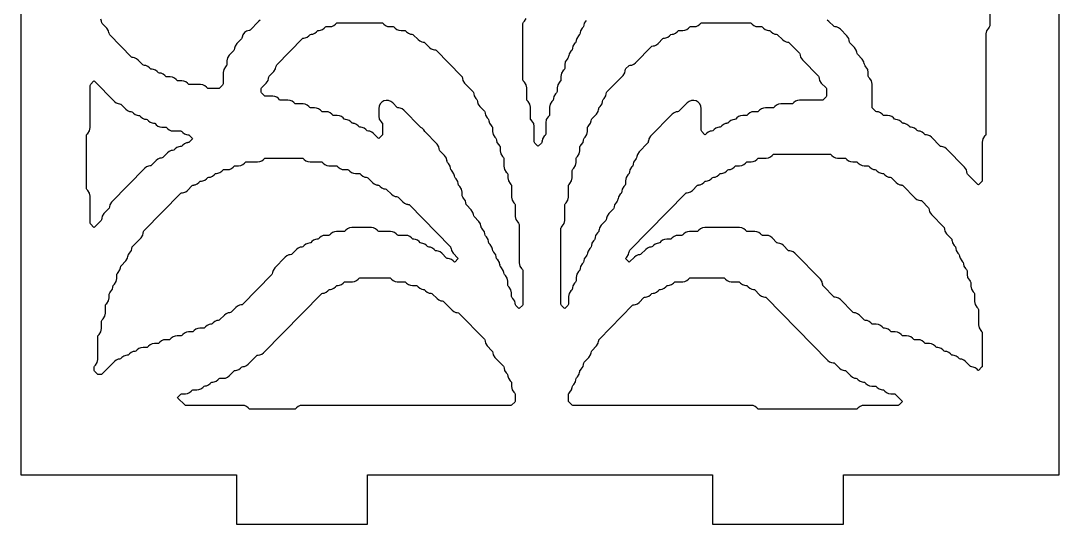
# Model space of a CAD drawing. Header units: millimetres. Extents: x 10 to 410, y 18 to 283.
# Drawn here: x 148 to 211.3, y 157 to 187.7 of the extents above; entities that cross this region are included whole.
import ezdxf

# ---------------------------------------------------------------- set-up
doc = ezdxf.new("R2010")
doc.units = ezdxf.units.MM
doc.layers.add('CUT', color=1, linetype='Continuous')

msp = doc.modelspace()

# ---------------------------------------------------------------- linework, layer by layer
at = {"layer": 'CUT'}
for points in [[(190.134, 157), (198.134, 157), (198.134, 160), (211.2679, 160), (211.2679, 280), (198.134, 280), (198.134, 283), (190.134, 283), (190.134, 280), (169.134, 280), (169.134, 283), (161.134, 283), (161.134, 280), (148, 280), (148, 160), (161.134, 160), (161.134, 157), (169.134, 157), (169.134, 160), (190.134, 160)], [(162.6373, 183.4807), (162.6462, 183.5258), (162.6715, 183.5641), (162.9564, 183.8541), (163.0626, 184.0152), (163.087, 184.1395), (163.0904, 184.1388), (163.1087, 184.2317), (163.134, 184.27), (163.4189, 184.56), (163.5251, 184.7211), (163.5495, 184.8454), (163.5529, 184.8447), (163.5712, 184.9375), (163.5965, 184.9759), (165.1578, 186.5646), (165.1828, 186.5841), (165.247, 186.5926), (165.2468, 186.5941), (165.3335, 186.6056), (165.4552, 186.6567), (165.5593, 186.7378), (165.6203, 186.7999), (165.6453, 186.8194), (165.7095, 186.8279), (165.7093, 186.8294), (165.796, 186.8409), (165.9176, 186.892), (166.0218, 186.9731), (166.0828, 187.0352), (166.1078, 187.0546), (166.172, 187.0632), (166.1718, 187.0647), (166.2584, 187.0762), (166.3801, 187.1273), (166.4842, 187.2084), (166.5453, 187.2705), (166.5703, 187.2899), (166.6017, 187.2941), (166.8214, 187.2941), (166.9522, 187.3115), (167.0739, 187.3626), (167.178, 187.4436), (167.2391, 187.5058), (167.264, 187.5252), (167.2954, 187.5294), (170.0041, 187.5294), (170.0355, 187.5252), (170.0605, 187.5058), (170.1215, 187.4436), (170.2256, 187.3626), (170.3473, 187.3115), (170.4781, 187.2941), (170.6978, 187.2941), (170.7292, 187.2899), (170.7542, 187.2705), (170.8153, 187.2084), (170.9194, 187.1273), (171.0411, 187.0762), (171.1719, 187.0588), (171.3916, 187.0588), (171.423, 187.0546), (171.4479, 187.0352), (171.509, 186.9731), (171.6131, 186.892), (171.7348, 186.8409), (171.8214, 186.8294), (171.8212, 186.8279), (171.8855, 186.8194), (171.9104, 186.7999), (172.2028, 186.5025), (172.3069, 186.4214), (172.4286, 186.3704), (172.5152, 186.3588), (172.515, 186.3573), (172.5792, 186.3488), (172.6042, 186.3293), (172.8965, 186.0319), (173.0006, 185.9508), (173.1223, 185.8998), (173.2089, 185.8882), (173.2087, 185.8867), (173.2729, 185.8782), (173.2979, 185.8587), (174.8593, 184.27), (174.8846, 184.2317), (174.9028, 184.1388), (174.9062, 184.1395), (174.9307, 184.0152), (175.0368, 183.8541), (175.553, 183.3288), (175.5783, 183.2905), (175.5966, 183.1976), (175.6, 183.1983), (175.6244, 183.0741), (175.7306, 182.9129), (175.7843, 182.8583), (175.8095, 182.8199), (175.8278, 182.727), (175.8312, 182.7277), (175.8556, 182.6035), (175.9618, 182.4423), (176.2468, 182.1524), (176.272, 182.114), (176.2903, 182.0212), (176.2937, 182.0218), (176.3181, 181.8976), (176.4243, 181.7365), (176.478, 181.6818), (176.5033, 181.6434), (176.5215, 181.5506), (176.5249, 181.5512), (176.5494, 181.427), (176.6555, 181.2659), (176.7093, 181.2112), (176.7345, 181.1728), (176.7434, 181.1278), (176.7434, 180.9105), (176.7806, 180.7211), (176.8868, 180.56), (176.9405, 180.5053), (176.9658, 180.467), (176.984, 180.3741), (176.9874, 180.3748), (177.0119, 180.2505), (177.118, 180.0894), (177.1717, 180.0347), (177.197, 179.9964), (177.2059, 179.9513), (177.2059, 179.734), (177.2431, 179.5446), (177.3493, 179.3835), (177.403, 179.3288), (177.4283, 179.2905), (177.4371, 179.2454), (177.4371, 178.7928), (177.4744, 178.6035), (177.5805, 178.4423), (177.6342, 178.3877), (177.6595, 178.3493), (177.6684, 178.3042), (177.6684, 178.0869), (177.7056, 177.8976), (177.8118, 177.7365), (177.8655, 177.6818), (177.8908, 177.6434), (177.8996, 177.5984), (177.8996, 176.9105), (177.9369, 176.7211), (178.043, 176.56), (178.0967, 176.5053), (178.122, 176.467), (178.1309, 176.4219), (178.1309, 175.734), (178.1681, 175.5446), (178.2743, 175.3835), (178.328, 175.3288), (178.3533, 175.2905), (178.3621, 175.2454), (178.3621, 172.9105), (178.3994, 172.7211), (178.5055, 172.56), (178.5592, 172.5053), (178.5845, 172.467), (178.5934, 172.4219), (178.5934, 170.4016), (178.5845, 170.3566), (178.5592, 170.3182), (178.39, 170.146), (178.3621, 170.1255), (178.3342, 170.146), (178.165, 170.3182), (178.1397, 170.3566), (178.1215, 170.4494), (178.1181, 170.4488), (178.0936, 170.573), (177.9875, 170.7341), (177.9338, 170.7888), (177.9085, 170.8272), (177.8996, 170.8722), (177.8996, 171.0895), (177.8624, 171.2789), (177.7562, 171.44), (177.7025, 171.4947), (177.6772, 171.533), (177.6684, 171.5781), (177.6684, 171.7954), (177.6311, 171.9848), (177.525, 172.1459), (177.4713, 172.2006), (177.446, 172.2389), (177.4277, 172.3318), (177.4243, 172.3311), (177.3999, 172.4554), (177.2937, 172.6165), (177.24, 172.6712), (177.2147, 172.7095), (177.1965, 172.8024), (177.1931, 172.8017), (177.1687, 172.9259), (177.0625, 173.0871), (177.0088, 173.1417), (176.9835, 173.1801), (176.9652, 173.273), (176.9618, 173.2723), (176.9374, 173.3965), (176.8312, 173.5577), (176.7775, 173.6123), (176.7523, 173.6507), (176.734, 173.7435), (176.7306, 173.7429), (176.7062, 173.8671), (176.6, 174.0283), (176.5463, 174.0829), (176.521, 174.1213), (176.5027, 174.2141), (176.4993, 174.2135), (176.4749, 174.3377), (176.3688, 174.4988), (176.315, 174.5535), (176.2898, 174.5919), (176.2715, 174.6847), (176.2681, 174.684), (176.2437, 174.8083), (176.1375, 174.9694), (176.0838, 175.0241), (176.0585, 175.0625), (176.0403, 175.1553), (176.0369, 175.1546), (176.0124, 175.2789), (175.9063, 175.44), (175.6213, 175.73), (175.596, 175.7683), (175.5778, 175.8612), (175.5744, 175.8605), (175.5499, 175.9848), (175.4438, 176.1459), (175.1588, 176.4359), (175.1335, 176.4742), (175.1153, 176.5671), (175.1119, 176.5664), (175.0874, 176.6906), (174.9813, 176.8518), (174.9276, 176.9064), (174.9023, 176.9448), (174.8934, 176.9899), (174.8934, 177.2072), (174.8562, 177.3965), (174.75, 177.5577), (174.6963, 177.6123), (174.671, 177.6507), (174.6528, 177.7435), (174.6494, 177.7429), (174.6249, 177.8671), (174.5188, 178.0283), (174.4651, 178.0829), (174.4398, 178.1213), (174.4215, 178.2141), (174.4181, 178.2135), (174.3937, 178.3377), (174.2875, 178.4988), (174.2338, 178.5535), (174.2085, 178.5919), (174.1903, 178.6847), (174.1869, 178.684), (174.1624, 178.8083), (174.0563, 178.9694), (174.0026, 179.0241), (173.9773, 179.0625), (173.959, 179.1553), (173.9556, 179.1546), (173.9312, 179.2789), (173.825, 179.44), (173.5401, 179.73), (173.5148, 179.7683), (173.4965, 179.8612), (173.4931, 179.8605), (173.4687, 179.9848), (173.3625, 180.1459), (172.6151, 180.9064), (172.55, 181.0052), (172.4518, 181.1149), (172.3801, 181.1583), (172.3265, 181.2001), (171.3404, 182.2034), (171.2363, 182.2845), (171.1146, 182.3355), (171.028, 182.3471), (171.0282, 182.3486), (170.964, 182.3571), (170.939, 182.3766), (170.6626, 182.6578), (170.545, 182.7465), (170.4067, 182.7971), (170.2597, 182.8052), (170.1167, 182.7701), (169.9901, 182.6949), (169.8909, 182.586), (169.8277, 182.453), (169.806, 182.3073), (169.806, 181.8516), (169.8432, 181.6623), (169.9494, 181.5012), (170.0031, 181.4465), (170.0284, 181.4081), (170.0372, 181.3631), (170.0372, 180.7546), (170.0284, 180.7095), (170.0031, 180.6712), (169.8339, 180.499), (169.806, 180.4784), (169.7781, 180.499), (169.4905, 180.7916), (169.3863, 180.8727), (169.2647, 180.9238), (169.178, 180.9353), (169.1782, 180.9368), (169.114, 180.9454), (169.089, 180.9648), (169.028, 181.0269), (168.9239, 181.108), (168.8022, 181.1591), (168.7155, 181.1706), (168.7157, 181.1721), (168.6515, 181.1806), (168.6265, 181.2001), (168.5655, 181.2622), (168.4614, 181.3433), (168.3397, 181.3944), (168.253, 181.4059), (168.2532, 181.4074), (168.189, 181.4159), (168.164, 181.4354), (168.103, 181.4975), (167.9989, 181.5786), (167.8772, 181.6296), (167.7906, 181.6412), (167.7908, 181.6427), (167.7265, 181.6512), (167.7015, 181.6707), (167.6405, 181.7328), (167.5364, 181.8139), (167.4147, 181.8649), (167.2839, 181.8824), (167.0642, 181.8824), (167.0328, 181.8865), (167.0078, 181.906), (166.9467, 181.9681), (166.8426, 182.0492), (166.7209, 182.1002), (166.5901, 182.1176), (166.3704, 182.1176), (166.339, 182.1218), (166.3141, 182.1413), (166.253, 182.2034), (166.1489, 182.2845), (166.0272, 182.3355), (165.8964, 182.3529), (165.6767, 182.3529), (165.6453, 182.3571), (165.6203, 182.3766), (165.5593, 182.4387), (165.4552, 182.5198), (165.3335, 182.5708), (165.2027, 182.5882), (164.7517, 182.5882), (164.7203, 182.5924), (164.6953, 182.6119), (164.6343, 182.674), (164.5302, 182.7551), (164.4085, 182.8061), (164.2777, 182.8235), (163.8267, 182.8235), (163.7953, 182.8277), (163.7704, 182.8472), (163.7093, 182.9093), (163.6052, 182.9904), (163.4835, 183.0414), (163.3527, 183.0588), (162.9017, 183.0588), (162.8703, 183.063), (162.8454, 183.0825), (162.6715, 183.2594), (162.6462, 183.2977), (162.6373, 183.3428)], [(180.9058, 175.0101), (180.9147, 175.0552), (180.94, 175.0936), (180.9937, 175.1482), (181.0998, 175.3094), (181.1371, 175.4987), (181.1371, 176.4219), (181.1459, 176.467), (181.1712, 176.5053), (181.2249, 176.56), (181.3311, 176.7211), (181.3683, 176.9105), (181.3683, 177.5984), (181.3772, 177.6434), (181.4025, 177.6818), (181.4562, 177.7365), (181.5623, 177.8976), (181.5996, 178.0869), (181.5996, 178.5395), (181.6084, 178.5846), (181.6337, 178.623), (181.6874, 178.6776), (181.7936, 178.8388), (181.8308, 179.0281), (181.8308, 179.2454), (181.8397, 179.2905), (181.865, 179.3288), (181.9187, 179.3835), (182.0248, 179.5446), (182.0621, 179.734), (182.0621, 179.9513), (182.0709, 179.9964), (182.0962, 180.0347), (182.1499, 180.0894), (182.2561, 180.2505), (182.2805, 180.3748), (182.2839, 180.3741), (182.3022, 180.467), (182.3274, 180.5053), (182.3812, 180.56), (182.4873, 180.7211), (182.5246, 180.9105), (182.5246, 181.1278), (182.5334, 181.1728), (182.5587, 181.2112), (182.6124, 181.2659), (182.7186, 181.427), (182.743, 181.5512), (182.7464, 181.5506), (182.7647, 181.6434), (182.7899, 181.6818), (183.0749, 181.9717), (183.1811, 182.1329), (183.2055, 182.2571), (183.2089, 182.2565), (183.2272, 182.3493), (183.2524, 182.3877), (183.3062, 182.4423), (183.4123, 182.6035), (183.4367, 182.7277), (183.4401, 182.727), (183.4584, 182.8199), (183.4837, 182.8583), (183.5374, 182.9129), (183.6436, 183.0741), (183.668, 183.1983), (183.6714, 183.1976), (183.6897, 183.2905), (183.7149, 183.3288), (184.6936, 184.3247), (184.7998, 184.4858), (184.8242, 184.6101), (184.8276, 184.6094), (184.8459, 184.7023), (184.8712, 184.7406), (185.045, 184.9175), (185.07, 184.937), (185.1343, 184.9455), (185.134, 184.9471), (185.2207, 184.9586), (185.3424, 185.0096), (185.4465, 185.0907), (186.4325, 186.094), (186.4575, 186.1135), (186.5217, 186.122), (186.5215, 186.1235), (186.6082, 186.1351), (186.7298, 186.1861), (186.834, 186.2672), (187.1263, 186.5646), (187.1512, 186.5841), (187.2155, 186.5926), (187.2153, 186.5941), (187.3019, 186.6056), (187.4236, 186.6567), (187.5277, 186.7378), (187.5888, 186.7999), (187.6137, 186.8194), (187.678, 186.8279), (187.6778, 186.8294), (187.7644, 186.8409), (187.8861, 186.892), (187.9902, 186.9731), (188.0513, 187.0352), (188.0762, 187.0546), (188.1076, 187.0588), (188.3273, 187.0588), (188.4581, 187.0762), (188.5798, 187.1273), (188.6839, 187.2084), (188.745, 187.2705), (188.77, 187.2899), (188.8014, 187.2941), (189.0211, 187.2941), (189.1519, 187.3115), (189.2736, 187.3626), (189.3777, 187.4436), (189.4387, 187.5058), (189.4637, 187.5252), (189.4951, 187.5294), (192.435, 187.5294), (192.4664, 187.5252), (192.4914, 187.5058), (192.5525, 187.4436), (192.6566, 187.3626), (192.7783, 187.3115), (192.9091, 187.2941), (193.1288, 187.2941), (193.1602, 187.2899), (193.1851, 187.2705), (193.2462, 187.2084), (193.3503, 187.1273), (193.472, 187.0762), (193.5586, 187.0647), (193.5584, 187.0632), (193.6226, 187.0546), (193.6476, 187.0352), (193.7087, 186.9731), (193.8128, 186.892), (193.9345, 186.8409), (194.0211, 186.8294), (194.0209, 186.8279), (194.0851, 186.8194), (194.1101, 186.7999), (194.4024, 186.5025), (194.5065, 186.4214), (194.6282, 186.3704), (194.7149, 186.3588), (194.7147, 186.3573), (194.7789, 186.3488), (194.8039, 186.3293), (195.4402, 185.6818), (195.4655, 185.6434), (195.4838, 185.5506), (195.4872, 185.5512), (195.5116, 185.427), (195.6178, 185.2659), (196.5965, 184.27), (196.6217, 184.2317), (196.64, 184.1388), (196.6434, 184.1395), (196.6678, 184.0152), (196.774, 183.8541), (197.059, 183.5641), (197.0842, 183.5258), (197.0931, 183.4807), (197.0931, 183.1075), (197.0842, 183.0625), (197.059, 183.0241), (196.8851, 182.8472), (196.8601, 182.8277), (196.8287, 182.8235), (195.4528, 182.8235), (195.322, 182.8061), (195.2003, 182.7551), (195.0962, 182.674), (195.0351, 182.6119), (195.0101, 182.5924), (194.9787, 182.5882), (194.2965, 182.5882), (194.1657, 182.5708), (194.044, 182.5198), (193.9399, 182.4387), (193.8789, 182.3766), (193.8539, 182.3571), (193.8225, 182.3529), (193.3716, 182.3529), (193.2408, 182.3355), (193.1191, 182.2845), (193.0149, 182.2034), (192.9539, 182.1413), (192.9289, 182.1218), (192.8975, 182.1176), (192.6778, 182.1176), (192.547, 182.1002), (192.4253, 182.0492), (192.3212, 181.9681), (192.2601, 181.906), (192.2352, 181.8865), (192.2038, 181.8824), (191.9841, 181.8824), (191.8533, 181.8649), (191.7316, 181.8139), (191.6275, 181.7328), (191.5664, 181.6707), (191.5414, 181.6512), (191.4772, 181.6427), (191.4774, 181.6412), (191.3908, 181.6296), (191.2691, 181.5786), (191.165, 181.4975), (191.1039, 181.4354), (191.0789, 181.4159), (191.0147, 181.4074), (191.0149, 181.4059), (190.9283, 181.3944), (190.8066, 181.3433), (190.7025, 181.2622), (190.6414, 181.2001), (190.6164, 181.1806), (190.5522, 181.1721), (190.5524, 181.1706), (190.4658, 181.1591), (190.3441, 181.108), (190.24, 181.0269), (190.1789, 180.9648), (190.1539, 180.9454), (190.0897, 180.9368), (190.0899, 180.9353), (190.0033, 180.9238), (189.8816, 180.8727), (189.7775, 180.7916), (189.7211, 180.7343), (189.6932, 180.7137), (189.6653, 180.7343), (189.4961, 180.9064), (189.4708, 180.9448), (189.462, 180.9899), (189.462, 182.3073), (189.4403, 182.453), (189.3771, 182.586), (189.2779, 182.6949), (189.1513, 182.7701), (189.0083, 182.8052), (188.8612, 182.7971), (188.7229, 182.7465), (188.6053, 182.6578), (188.0977, 182.1413), (188.0727, 182.1218), (188.0085, 182.1133), (188.0087, 182.1118), (187.9221, 182.1002), (187.8004, 182.0492), (187.6963, 181.9681), (186.3679, 180.6165), (186.2617, 180.4554), (186.2373, 180.3311), (186.2339, 180.3318), (186.2156, 180.2389), (186.1904, 180.2006), (185.6742, 179.6753), (185.568, 179.5142), (185.5436, 179.3899), (185.5402, 179.3906), (185.5219, 179.2977), (185.4966, 179.2594), (185.4429, 179.2047), (185.3368, 179.0436), (185.3123, 178.9193), (185.3089, 178.92), (185.2907, 178.8272), (185.2654, 178.7888), (185.2117, 178.7341), (185.1055, 178.573), (185.0811, 178.4488), (185.0777, 178.4494), (185.0594, 178.3566), (185.0341, 178.3182), (184.9804, 178.2635), (184.8743, 178.1024), (184.837, 177.9131), (184.837, 177.6958), (184.8282, 177.6507), (184.8029, 177.6123), (184.7492, 177.5577), (184.643, 177.3965), (184.6186, 177.2723), (184.6152, 177.273), (184.5969, 177.1801), (184.5716, 177.1417), (184.5179, 177.0871), (184.4118, 176.9259), (184.3873, 176.8017), (184.3839, 176.8024), (184.3657, 176.7095), (184.3404, 176.6712), (184.2867, 176.6165), (184.1805, 176.4554), (184.1561, 176.3311), (184.1527, 176.3318), (184.1344, 176.2389), (184.1091, 176.2006), (183.8242, 175.9106), (183.718, 175.7495), (183.6936, 175.6252), (183.6902, 175.6259), (183.6719, 175.533), (183.6467, 175.4947), (183.3617, 175.2047), (183.2555, 175.0436), (183.2311, 174.9193), (183.2277, 174.92), (183.2094, 174.8272), (183.1842, 174.7888), (183.1304, 174.7341), (183.0243, 174.573), (182.9999, 174.4488), (182.9964, 174.4494), (182.9782, 174.3566), (182.9529, 174.3182), (182.8992, 174.2635), (182.793, 174.1024), (182.7686, 173.9782), (182.7652, 173.9788), (182.7469, 173.886), (182.7217, 173.8476), (182.668, 173.793), (182.5618, 173.6318), (182.5374, 173.5076), (182.534, 173.5082), (182.5157, 173.4154), (182.4904, 173.377), (182.4367, 173.3224), (182.3305, 173.1612), (182.3061, 173.037), (182.3027, 173.0377), (182.2844, 172.9448), (182.2592, 172.9064), (182.2055, 172.8518), (182.0993, 172.6906), (182.0749, 172.5664), (182.0715, 172.5671), (182.0532, 172.4742), (182.0279, 172.4359), (181.9742, 172.3812), (181.8681, 172.2201), (181.8308, 172.0307), (181.8308, 171.8134), (181.822, 171.7683), (181.7967, 171.73), (181.743, 171.6753), (181.6368, 171.5142), (181.6124, 171.3899), (181.609, 171.3906), (181.5907, 171.2977), (181.5654, 171.2594), (181.5117, 171.2047), (181.4056, 171.0436), (181.3683, 170.8543), (181.3683, 170.4016), (181.3595, 170.3566), (181.3342, 170.3182), (181.165, 170.146), (181.1371, 170.1255), (181.1092, 170.146), (180.94, 170.3182), (180.9147, 170.3566), (180.9058, 170.4016)], [(154.0154, 182.5941), (154.0152, 182.5926), (154.0795, 182.5841), (154.1044, 182.5646), (154.3968, 182.2672), (154.5009, 182.1861), (154.6226, 182.1351), (154.7092, 182.1235), (154.709, 182.122), (154.7732, 182.1135), (154.7982, 182.094), (154.8593, 182.0319), (154.9634, 181.9508), (155.0851, 181.8998), (155.1717, 181.8882), (155.1715, 181.8867), (155.2357, 181.8782), (155.2607, 181.8587), (155.3217, 181.7966), (155.4259, 181.7155), (155.5475, 181.6645), (155.6342, 181.6529), (155.634, 181.6514), (155.6982, 181.6429), (155.7232, 181.6234), (155.7842, 181.5613), (155.8883, 181.4802), (156.01, 181.4292), (156.0967, 181.4176), (156.0965, 181.4161), (156.1607, 181.4076), (156.1857, 181.3881), (156.2467, 181.326), (156.3508, 181.2449), (156.4725, 181.1939), (156.6033, 181.1765), (156.823, 181.1765), (156.8544, 181.1723), (156.8794, 181.1528), (156.9405, 181.0907), (157.0446, 181.0096), (157.1663, 180.9586), (157.2971, 180.9412), (157.748, 180.9412), (157.7794, 180.937), (157.8044, 180.9175), (157.8655, 180.8554), (157.9696, 180.7743), (158.0913, 180.7233), (158.1779, 180.7118), (158.1777, 180.7103), (158.2419, 180.7017), (158.2669, 180.6823), (158.4476, 180.4983), (158.4675, 180.4706), (158.4476, 180.4428), (158.2669, 180.2589), (158.2419, 180.2395), (158.1777, 180.2309), (158.1779, 180.2294), (158.0913, 180.2179), (157.9696, 180.1669), (157.8655, 180.0858), (157.8044, 180.0236), (157.7794, 180.0042), (157.7152, 179.9956), (157.7154, 179.9941), (157.6288, 179.9826), (157.5071, 179.9316), (157.403, 179.8505), (157.3419, 179.7883), (157.3169, 179.7689), (157.2527, 179.7603), (157.2529, 179.7588), (157.1663, 179.7473), (157.0446, 179.6963), (156.9405, 179.6152), (156.6482, 179.3177), (156.6232, 179.2983), (156.559, 179.2897), (156.5592, 179.2882), (156.4725, 179.2767), (156.3508, 179.2257), (156.2467, 179.1446), (155.9544, 178.8472), (155.9294, 178.8277), (155.8652, 178.8192), (155.8654, 178.8176), (155.7788, 178.8061), (155.6571, 178.7551), (155.553, 178.674), (153.5309, 176.6165), (153.4247, 176.4554), (153.4003, 176.3311), (153.3969, 176.3318), (153.3786, 176.2389), (153.3533, 176.2006), (153.0684, 175.9106), (152.9622, 175.7495), (152.9378, 175.6252), (152.9344, 175.6259), (152.9161, 175.533), (152.8909, 175.4947), (152.4904, 175.0872), (152.4625, 175.0666), (152.4346, 175.0872), (152.2654, 175.2594), (152.2401, 175.2977), (152.2312, 175.3428), (152.2312, 176.9719), (152.194, 177.1612), (152.0879, 177.3224), (152.0341, 177.377), (152.0089, 177.4154), (152, 177.4605), (152, 180.6572), (152.0089, 180.7023), (152.0341, 180.7406), (152.0879, 180.7953), (152.194, 180.9564), (152.2312, 181.1457), (152.2312, 183.716), (152.2401, 183.7611), (152.2654, 183.7994), (152.4346, 183.9716), (152.4625, 183.9922), (152.4904, 183.9716), (153.703, 182.7378), (153.8071, 182.6567), (153.9288, 182.6056)], [(152.4625, 166.5395), (152.4714, 166.5846), (152.4966, 166.623), (152.5503, 166.6776), (152.6565, 166.8388), (152.6937, 167.0281), (152.6937, 168.4219), (152.7026, 168.467), (152.7279, 168.5053), (152.7816, 168.56), (152.8878, 168.7211), (152.925, 168.9105), (152.925, 169.3631), (152.9339, 169.4081), (152.9591, 169.4465), (153.0128, 169.5012), (153.119, 169.6623), (153.1562, 169.8516), (153.1562, 170.3042), (153.1651, 170.3493), (153.1904, 170.3877), (153.2441, 170.4423), (153.3502, 170.6035), (153.3875, 170.7928), (153.3875, 171.0101), (153.3963, 171.0552), (153.4216, 171.0936), (153.4753, 171.1482), (153.5815, 171.3094), (153.6059, 171.4336), (153.6093, 171.4329), (153.6276, 171.5258), (153.6529, 171.5641), (153.7066, 171.6188), (153.8127, 171.7799), (153.85, 171.9693), (153.85, 172.1866), (153.8588, 172.2317), (153.8841, 172.27), (153.9378, 172.3247), (154.044, 172.4858), (154.0684, 172.6101), (154.0718, 172.6094), (154.0901, 172.7023), (154.1154, 172.7406), (154.4003, 173.0306), (154.5065, 173.1917), (154.5309, 173.316), (154.5343, 173.3153), (154.5526, 173.4081), (154.5778, 173.4465), (154.6316, 173.5012), (154.7377, 173.6623), (154.7622, 173.7865), (154.7656, 173.7859), (154.7838, 173.8787), (154.8091, 173.9171), (155.3253, 174.4423), (155.4315, 174.6035), (155.4559, 174.7277), (155.4593, 174.727), (155.4776, 174.8199), (155.5028, 174.8583), (157.7579, 177.1528), (157.7829, 177.1723), (157.8471, 177.1808), (157.8469, 177.1824), (157.9336, 177.1939), (158.0553, 177.2449), (158.1594, 177.326), (158.4517, 177.6234), (158.4767, 177.6429), (158.5409, 177.6514), (158.5407, 177.6529), (158.6273, 177.6645), (158.749, 177.7155), (158.8531, 177.7966), (158.9142, 177.8587), (158.9392, 177.8782), (159.0034, 177.8867), (159.0032, 177.8882), (159.0898, 177.8998), (159.2115, 177.9508), (159.3156, 178.0319), (159.3767, 178.094), (159.4016, 178.1135), (159.4659, 178.122), (159.4657, 178.1235), (159.5523, 178.1351), (159.674, 178.1861), (159.7781, 178.2672), (159.8392, 178.3293), (159.8641, 178.3488), (159.9284, 178.3573), (159.9282, 178.3588), (160.0148, 178.3704), (160.1365, 178.4214), (160.2406, 178.5025), (160.3017, 178.5646), (160.3266, 178.5841), (160.358, 178.5882), (160.5777, 178.5882), (160.7085, 178.6056), (160.8302, 178.6567), (160.9343, 178.7378), (160.9954, 178.7999), (161.0204, 178.8194), (161.0518, 178.8235), (161.2715, 178.8235), (161.4023, 178.8409), (161.524, 178.892), (161.6281, 178.9731), (161.6891, 179.0352), (161.7141, 179.0546), (161.7455, 179.0588), (162.4277, 179.0588), (162.5585, 179.0762), (162.6802, 179.1273), (162.7843, 179.2084), (162.8454, 179.2705), (162.8703, 179.2899), (162.9017, 179.2941), (165.1479, 179.2941), (165.1793, 179.2899), (165.2043, 179.2705), (165.2654, 179.2084), (165.3695, 179.1273), (165.4912, 179.0762), (165.622, 179.0588), (166.3042, 179.0588), (166.3355, 179.0546), (166.3605, 179.0352), (166.4216, 178.9731), (166.5257, 178.892), (166.6474, 178.8409), (166.7782, 178.8235), (167.2291, 178.8235), (167.2605, 178.8194), (167.2855, 178.7999), (167.3466, 178.7378), (167.4507, 178.6567), (167.5724, 178.6056), (167.7032, 178.5882), (167.9229, 178.5882), (167.9543, 178.5841), (167.9792, 178.5646), (168.0403, 178.5025), (168.1444, 178.4214), (168.2661, 178.3704), (168.3969, 178.3529), (168.6166, 178.3529), (168.648, 178.3488), (168.673, 178.3293), (168.7341, 178.2672), (168.8382, 178.1861), (168.9599, 178.1351), (169.0465, 178.1235), (169.0463, 178.122), (169.1105, 178.1135), (169.1355, 178.094), (169.4278, 177.7966), (169.5319, 177.7155), (169.6536, 177.6645), (169.7402, 177.6529), (169.74, 177.6514), (169.8042, 177.6429), (169.8292, 177.6234), (169.8903, 177.5613), (169.9944, 177.4802), (170.1161, 177.4292), (170.2027, 177.4176), (170.2025, 177.4161), (170.2667, 177.4076), (170.2917, 177.3881), (170.584, 177.0907), (170.6881, 177.0096), (170.8098, 176.9586), (170.8964, 176.9471), (170.8962, 176.9455), (170.9605, 176.937), (170.9855, 176.9175), (171.2778, 176.6201), (171.3819, 176.539), (171.5036, 176.488), (171.5902, 176.4765), (171.59, 176.475), (171.6542, 176.4664), (171.6792, 176.447), (174.1655, 173.9171), (174.1908, 173.8787), (174.2091, 173.7859), (174.2125, 173.7865), (174.2369, 173.6623), (174.3431, 173.5012), (174.6349, 173.2042), (174.6548, 173.1765), (174.6349, 173.1487), (174.4588, 172.9696), (174.4309, 172.949), (174.403, 172.9696), (174.3466, 173.0269), (174.2425, 173.108), (174.1208, 173.1591), (174.0342, 173.1706), (174.0344, 173.1721), (173.9702, 173.1806), (173.9452, 173.2001), (173.6529, 173.4975), (173.5488, 173.5786), (173.4271, 173.6296), (173.3405, 173.6412), (173.3407, 173.6427), (173.2764, 173.6512), (173.2515, 173.6707), (173.1904, 173.7328), (173.0863, 173.8139), (172.9646, 173.8649), (172.878, 173.8765), (172.8782, 173.878), (172.814, 173.8865), (172.789, 173.906), (172.7279, 173.9681), (172.6238, 174.0492), (172.5021, 174.1002), (172.4155, 174.1118), (172.4157, 174.1133), (172.3515, 174.1218), (172.3265, 174.1413), (172.2654, 174.2034), (172.1613, 174.2845), (172.0396, 174.3355), (171.953, 174.3471), (171.9532, 174.3486), (171.889, 174.3571), (171.864, 174.3766), (171.8029, 174.4387), (171.6988, 174.5198), (171.5771, 174.5708), (171.4463, 174.5882), (170.9954, 174.5882), (170.964, 174.5924), (170.939, 174.6119), (170.8779, 174.674), (170.7738, 174.7551), (170.6521, 174.8061), (170.5213, 174.8235), (169.8391, 174.8235), (169.8077, 174.8277), (169.7828, 174.8472), (169.7217, 174.9093), (169.6176, 174.9904), (169.4959, 175.0414), (169.3651, 175.0588), (168.1657, 175.0588), (168.0349, 175.0414), (167.9132, 174.9904), (167.8091, 174.9093), (167.748, 174.8472), (167.723, 174.8277), (167.6916, 174.8235), (167.2407, 174.8235), (167.1099, 174.8061), (166.9882, 174.7551), (166.8841, 174.674), (166.823, 174.6119), (166.798, 174.5924), (166.7667, 174.5882), (166.5469, 174.5882), (166.4161, 174.5708), (166.2944, 174.5198), (166.1903, 174.4387), (166.1293, 174.3766), (166.1043, 174.3571), (166.0401, 174.3486), (166.0403, 174.3471), (165.9536, 174.3355), (165.832, 174.2845), (165.7278, 174.2034), (165.6668, 174.1413), (165.6418, 174.1218), (165.5776, 174.1133), (165.5778, 174.1118), (165.4912, 174.1002), (165.3695, 174.0492), (165.2654, 173.9681), (165.2043, 173.906), (165.1793, 173.8865), (165.1151, 173.878), (165.1153, 173.8765), (165.0287, 173.8649), (164.907, 173.8139), (164.8029, 173.7328), (164.5105, 173.4354), (164.4856, 173.4159), (164.4213, 173.4074), (164.4215, 173.4059), (164.3349, 173.3944), (164.2132, 173.3433), (164.1091, 173.2622), (163.4745, 172.6165), (163.3683, 172.4554), (163.3439, 172.3311), (163.3405, 172.3318), (163.3222, 172.2389), (163.297, 172.2006), (161.5043, 170.3766), (161.4794, 170.3571), (161.4151, 170.3486), (161.4153, 170.3471), (161.3287, 170.3355), (161.207, 170.2845), (161.1029, 170.2034), (160.8106, 169.906), (160.7856, 169.8865), (160.7214, 169.878), (160.7216, 169.8765), (160.635, 169.8649), (160.5133, 169.8139), (160.4092, 169.7328), (160.1169, 169.4354), (160.0919, 169.4159), (160.0277, 169.4074), (160.0279, 169.4059), (159.9412, 169.3944), (159.8195, 169.3433), (159.7154, 169.2622), (159.6544, 169.2001), (159.6294, 169.1806), (159.5652, 169.1721), (159.5654, 169.1706), (159.4787, 169.1591), (159.357, 169.108), (159.2529, 169.0269), (159.1919, 168.9648), (159.1669, 168.9454), (159.1355, 168.9412), (158.9158, 168.9412), (158.785, 168.9238), (158.6633, 168.8727), (158.5592, 168.7916), (158.4981, 168.7295), (158.4732, 168.7101), (158.4418, 168.7059), (158.2221, 168.7059), (158.0913, 168.6885), (157.9696, 168.6374), (157.8655, 168.5564), (157.8044, 168.4942), (157.7794, 168.4748), (157.748, 168.4706), (157.5283, 168.4706), (157.3975, 168.4532), (157.2758, 168.4021), (157.1717, 168.3211), (157.1107, 168.2589), (157.0857, 168.2395), (157.0543, 168.2353), (156.8346, 168.2353), (156.7038, 168.2179), (156.5821, 168.1669), (156.478, 168.0858), (156.4169, 168.0236), (156.3919, 168.0042), (156.3606, 168), (156.1408, 168), (156.01, 167.9826), (155.8883, 167.9316), (155.7842, 167.8505), (155.7232, 167.7883), (155.6982, 167.7689), (155.6668, 167.7647), (155.4471, 167.7647), (155.3163, 167.7473), (155.1946, 167.6963), (155.0905, 167.6152), (155.0294, 167.553), (155.0045, 167.5336), (154.9402, 167.525), (154.9404, 167.5235), (154.8538, 167.512), (154.7321, 167.461), (154.628, 167.3799), (154.5669, 167.3177), (154.542, 167.2983), (154.4777, 167.2897), (154.4779, 167.2882), (154.3913, 167.2767), (154.2696, 167.2257), (154.1655, 167.1446), (154.1044, 167.0825), (154.0795, 167.063), (154.0152, 167.0545), (154.0154, 167.0529), (153.9288, 167.0414), (153.8071, 166.9904), (153.703, 166.9093), (152.9482, 166.1413), (152.9232, 166.1218), (152.8919, 166.1176), (152.7269, 166.1176), (152.6955, 166.1218), (152.6705, 166.1413), (152.4966, 166.3182), (152.4714, 166.3566), (152.4625, 166.4016)], [(185.0589, 173.5506), (185.0771, 173.6434), (185.1024, 173.6818), (188.5137, 177.1528), (188.5387, 177.1723), (188.603, 177.1808), (188.6027, 177.1824), (188.6894, 177.1939), (188.8111, 177.2449), (188.9152, 177.326), (189.2075, 177.6234), (189.2325, 177.6429), (189.2967, 177.6514), (189.2965, 177.6529), (189.3831, 177.6645), (189.5048, 177.7155), (189.6089, 177.7966), (189.67, 177.8587), (189.695, 177.8782), (189.7592, 177.8867), (189.759, 177.8882), (189.8456, 177.8998), (189.9673, 177.9508), (190.0714, 178.0319), (190.1325, 178.094), (190.1574, 178.1135), (190.2217, 178.122), (190.2215, 178.1235), (190.3081, 178.1351), (190.4298, 178.1861), (190.5339, 178.2672), (190.595, 178.3293), (190.6199, 178.3488), (190.6842, 178.3573), (190.684, 178.3588), (190.7706, 178.3704), (190.8923, 178.4214), (190.9964, 178.5025), (191.0575, 178.5646), (191.0824, 178.5841), (191.1467, 178.5926), (191.1465, 178.5941), (191.2331, 178.6056), (191.3548, 178.6567), (191.4589, 178.7378), (191.52, 178.7999), (191.5449, 178.8194), (191.5763, 178.8235), (191.796, 178.8235), (191.9268, 178.8409), (192.0485, 178.892), (192.1526, 178.9731), (192.2137, 179.0352), (192.2387, 179.0546), (192.2701, 179.0588), (192.4898, 179.0588), (192.6206, 179.0762), (192.7423, 179.1273), (192.8464, 179.2084), (192.9074, 179.2705), (192.9324, 179.2899), (192.9638, 179.2941), (193.4147, 179.2941), (193.5456, 179.3115), (193.6672, 179.3626), (193.7714, 179.4436), (193.8324, 179.5058), (193.8574, 179.5252), (193.8888, 179.5294), (197.2912, 179.5294), (197.3226, 179.5252), (197.3476, 179.5058), (197.4086, 179.4436), (197.5127, 179.3626), (197.6344, 179.3115), (197.7652, 179.2941), (198.2162, 179.2941), (198.2476, 179.2899), (198.2726, 179.2705), (198.3336, 179.2084), (198.4377, 179.1273), (198.5594, 179.0762), (198.6902, 179.0588), (198.9099, 179.0588), (198.9413, 179.0546), (198.9663, 179.0352), (199.0274, 178.9731), (199.1315, 178.892), (199.2532, 178.8409), (199.384, 178.8235), (199.6037, 178.8235), (199.6351, 178.8194), (199.66, 178.7999), (199.7211, 178.7378), (199.8252, 178.6567), (199.9469, 178.6056), (200.0335, 178.5941), (200.0333, 178.5926), (200.0976, 178.5841), (200.1225, 178.5646), (200.1836, 178.5025), (200.2877, 178.4214), (200.4094, 178.3704), (200.496, 178.3588), (200.4958, 178.3573), (200.56, 178.3488), (200.585, 178.3293), (200.6461, 178.2672), (200.7502, 178.1861), (200.8719, 178.1351), (200.9585, 178.1235), (200.9583, 178.122), (201.0225, 178.1135), (201.0475, 178.094), (201.3398, 177.7966), (201.4439, 177.7155), (201.5656, 177.6645), (201.6523, 177.6529), (201.652, 177.6514), (201.7163, 177.6429), (201.7413, 177.6234), (202.4961, 176.8554), (202.6002, 176.7743), (202.7219, 176.7233), (202.8085, 176.7118), (202.8083, 176.7103), (202.8725, 176.7017), (202.8975, 176.6823), (203.3026, 176.27), (203.3279, 176.2317), (203.3462, 176.1388), (203.3496, 176.1395), (203.374, 176.0152), (203.4801, 175.8541), (204.2276, 175.0936), (204.2529, 175.0552), (204.2711, 174.9623), (204.2745, 174.963), (204.299, 174.8388), (204.4051, 174.6776), (204.6901, 174.3877), (204.7154, 174.3493), (204.7336, 174.2565), (204.737, 174.2571), (204.7615, 174.1329), (204.8676, 173.9717), (204.9213, 173.9171), (204.9466, 173.8787), (204.9649, 173.7859), (204.9683, 173.7865), (204.9927, 173.6623), (205.0989, 173.5012), (205.1526, 173.4465), (205.1779, 173.4081), (205.1961, 173.3153), (205.1995, 173.316), (205.224, 173.1917), (205.3301, 173.0306), (205.3838, 172.9759), (205.4091, 172.9375), (205.4274, 172.8447), (205.4308, 172.8454), (205.4552, 172.7211), (205.5614, 172.56), (205.6151, 172.5053), (205.6404, 172.467), (205.6492, 172.4219), (205.6492, 172.2046), (205.6865, 172.0152), (205.7926, 171.8541), (205.8463, 171.7994), (205.8716, 171.7611), (205.8805, 171.716), (205.8805, 171.4987), (205.9177, 171.3094), (206.0239, 171.1482), (206.0776, 171.0936), (206.1029, 171.0552), (206.1117, 171.0101), (206.1117, 170.5575), (206.149, 170.3682), (206.2551, 170.207), (206.3088, 170.1524), (206.3341, 170.114), (206.343, 170.0689), (206.343, 169.1457), (206.3802, 168.9564), (206.4864, 168.7953), (206.5401, 168.7406), (206.5653, 168.7023), (206.5742, 168.6572), (206.5742, 166.6369), (206.5653, 166.5919), (206.5401, 166.5535), (206.3709, 166.3813), (206.343, 166.3608), (206.3151, 166.3813), (206.2587, 166.4387), (206.1546, 166.5198), (206.0329, 166.5708), (205.9462, 166.5824), (205.9464, 166.5839), (205.8822, 166.5924), (205.8572, 166.6119), (205.5649, 166.9093), (205.4608, 166.9904), (205.3391, 167.0414), (205.2525, 167.0529), (205.2527, 167.0545), (205.1885, 167.063), (205.1635, 167.0825), (205.1024, 167.1446), (204.9983, 167.2257), (204.8766, 167.2767), (204.79, 167.2882), (204.7902, 167.2897), (204.726, 167.2983), (204.701, 167.3177), (204.6399, 167.3799), (204.5358, 167.461), (204.4141, 167.512), (204.3275, 167.5235), (204.3277, 167.525), (204.2635, 167.5336), (204.2385, 167.553), (204.1775, 167.6152), (204.0733, 167.6963), (203.9516, 167.7473), (203.865, 167.7588), (203.8652, 167.7603), (203.801, 167.7689), (203.776, 167.7883), (203.715, 167.8505), (203.6109, 167.9316), (203.4892, 167.9826), (203.3584, 168), (203.1386, 168), (203.1073, 168.0042), (203.0823, 168.0236), (203.0212, 168.0858), (202.9171, 168.1669), (202.7954, 168.2179), (202.6646, 168.2353), (202.4449, 168.2353), (202.4135, 168.2395), (202.3885, 168.2589), (202.3275, 168.3211), (202.2234, 168.4021), (202.1017, 168.4532), (201.9709, 168.4706), (201.7512, 168.4706), (201.7198, 168.4748), (201.6948, 168.4942), (201.6337, 168.5564), (201.5296, 168.6374), (201.4079, 168.6885), (201.2771, 168.7059), (201.0574, 168.7059), (201.026, 168.7101), (201.0011, 168.7295), (200.94, 168.7916), (200.8359, 168.8727), (200.7142, 168.9238), (200.6276, 168.9353), (200.6278, 168.9368), (200.5635, 168.9454), (200.5386, 168.9648), (200.4775, 169.0269), (200.3734, 169.108), (200.2517, 169.1591), (200.1209, 169.1765), (199.9012, 169.1765), (199.8698, 169.1806), (199.8448, 169.2001), (199.7838, 169.2622), (199.6797, 169.3433), (199.558, 169.3944), (199.4713, 169.4059), (199.4715, 169.4074), (199.4073, 169.4159), (199.3823, 169.4354), (199.09, 169.7328), (198.9859, 169.8139), (198.8642, 169.8649), (198.7776, 169.8765), (198.7778, 169.878), (198.7136, 169.8865), (198.6886, 169.906), (197.9338, 170.674), (197.8297, 170.7551), (197.708, 170.8061), (197.6214, 170.8176), (197.6216, 170.8192), (197.5573, 170.8277), (197.5324, 170.8472), (196.896, 171.4947), (196.8707, 171.533), (196.8525, 171.6259), (196.849, 171.6252), (196.8246, 171.7495), (196.7185, 171.9106), (195.1588, 173.4975), (195.0547, 173.5786), (194.933, 173.6296), (194.8464, 173.6412), (194.8466, 173.6427), (194.7824, 173.6512), (194.7574, 173.6707), (194.4651, 173.9681), (194.361, 174.0492), (194.2393, 174.1002), (194.1527, 174.1118), (194.1529, 174.1133), (194.0886, 174.1218), (194.0637, 174.1413), (193.7714, 174.4387), (193.6672, 174.5198), (193.5456, 174.5708), (193.4147, 174.5882), (193.195, 174.5882), (193.1637, 174.5924), (193.1387, 174.6119), (193.0776, 174.674), (192.9735, 174.7551), (192.8518, 174.8061), (192.721, 174.8235), (192.2701, 174.8235), (192.2387, 174.8277), (192.2137, 174.8472), (192.1526, 174.9093), (192.0485, 174.9904), (191.9268, 175.0414), (191.796, 175.0588), (189.6716, 175.0588), (189.5408, 175.0414), (189.4191, 174.9904), (189.315, 174.9093), (189.2539, 174.8472), (189.229, 174.8277), (189.1976, 174.8235), (188.7466, 174.8235), (188.6158, 174.8061), (188.4941, 174.7551), (188.39, 174.674), (188.3289, 174.6119), (188.304, 174.5924), (188.2726, 174.5882), (188.0529, 174.5882), (187.9221, 174.5708), (187.8004, 174.5198), (187.6963, 174.4387), (187.6352, 174.3766), (187.6102, 174.3571), (187.5788, 174.3529), (187.3591, 174.3529), (187.2283, 174.3355), (187.1066, 174.2845), (187.0025, 174.2034), (186.9415, 174.1413), (186.9165, 174.1218), (186.8523, 174.1133), (186.8525, 174.1118), (186.7658, 174.1002), (186.6441, 174.0492), (186.54, 173.9681), (186.479, 173.906), (186.454, 173.8865), (186.3898, 173.878), (186.39, 173.8765), (186.3034, 173.8649), (186.1817, 173.8139), (186.0775, 173.7328), (185.7852, 173.4354), (185.7603, 173.4159), (185.696, 173.4074), (185.6962, 173.4059), (185.6096, 173.3944), (185.4879, 173.3433), (185.3838, 173.2622), (185.0962, 172.9696), (185.0683, 172.949), (185.0404, 172.9696), (184.8643, 173.1487), (184.8444, 173.1765), (184.8643, 173.2042), (184.9249, 173.2659), (185.031, 173.427), (185.0555, 173.5512)], [(158.034, 164.9412), (158.1648, 164.9586), (158.2865, 165.0096), (158.3906, 165.0907), (158.4517, 165.1528), (158.4767, 165.1723), (158.508, 165.1765), (158.7277, 165.1765), (158.8586, 165.1939), (158.9802, 165.2449), (159.0844, 165.326), (159.1454, 165.3881), (159.1704, 165.4076), (159.2346, 165.4161), (159.2344, 165.4176), (159.321, 165.4292), (159.4427, 165.4802), (159.5468, 165.5613), (159.6079, 165.6234), (159.6329, 165.6429), (159.6971, 165.6514), (159.6969, 165.6529), (159.7835, 165.6645), (159.9052, 165.7155), (160.0093, 165.7966), (160.0704, 165.8587), (160.0954, 165.8782), (160.1268, 165.8824), (160.3465, 165.8824), (160.4773, 165.8998), (160.599, 165.9508), (160.7031, 166.0319), (160.9954, 166.3293), (161.0204, 166.3488), (161.0846, 166.3573), (161.0844, 166.3588), (161.171, 166.3704), (161.2927, 166.4214), (161.3968, 166.5025), (161.4579, 166.5646), (161.4829, 166.5841), (161.5471, 166.5926), (161.5469, 166.5941), (161.6335, 166.6056), (161.7552, 166.6567), (161.8593, 166.7378), (162.3829, 167.2705), (162.4079, 167.2899), (162.4721, 167.2985), (162.4719, 167.3), (162.5585, 167.3115), (162.6802, 167.3626), (162.7843, 167.4436), (166.3141, 171.0352), (166.339, 171.0546), (166.4033, 171.0632), (166.4031, 171.0647), (166.4897, 171.0762), (166.6114, 171.1273), (166.7155, 171.2084), (166.7766, 171.2705), (166.8015, 171.2899), (166.8658, 171.2985), (166.8656, 171.3), (166.9522, 171.3115), (167.0739, 171.3626), (167.178, 171.4436), (167.2391, 171.5058), (167.264, 171.5252), (167.3283, 171.5338), (167.3281, 171.5353), (167.4147, 171.5468), (167.5364, 171.5979), (167.6405, 171.6789), (167.7015, 171.7411), (167.7265, 171.7605), (167.7579, 171.7647), (168.2089, 171.7647), (168.3397, 171.7821), (168.4614, 171.8331), (168.5655, 171.9142), (168.6265, 171.9764), (168.6515, 171.9958), (168.6829, 172), (170.4666, 172), (170.498, 171.9958), (170.523, 171.9764), (170.584, 171.9142), (170.6881, 171.8331), (170.8098, 171.7821), (170.9406, 171.7647), (171.3916, 171.7647), (171.423, 171.7605), (171.4479, 171.7411), (171.509, 171.6789), (171.6131, 171.5979), (171.7348, 171.5468), (171.8656, 171.5294), (172.0853, 171.5294), (172.1167, 171.5252), (172.1417, 171.5058), (172.2028, 171.4436), (172.3069, 171.3626), (172.4286, 171.3115), (172.5152, 171.3), (172.515, 171.2985), (172.5792, 171.2899), (172.6042, 171.2705), (172.6652, 171.2084), (172.7694, 171.1273), (172.891, 171.0762), (172.9777, 171.0647), (172.9775, 171.0632), (173.0417, 171.0546), (173.0667, 171.0352), (173.359, 170.7378), (173.4631, 170.6567), (173.5848, 170.6056), (173.6714, 170.5941), (173.6712, 170.5926), (173.7354, 170.5841), (173.7604, 170.5646), (174.284, 170.0319), (174.3881, 169.9508), (174.5098, 169.8998), (174.5964, 169.8882), (174.5962, 169.8867), (174.6604, 169.8782), (174.6854, 169.8587), (176.2468, 168.27), (176.272, 168.2317), (176.2903, 168.1388), (176.2937, 168.1395), (176.3181, 168.0152), (176.4243, 167.8541), (176.7093, 167.5641), (176.7345, 167.5258), (176.7528, 167.4329), (176.7562, 167.4336), (176.7806, 167.3094), (176.8868, 167.1482), (177.403, 166.623), (177.4283, 166.5846), (177.4465, 166.4918), (177.4499, 166.4924), (177.4744, 166.3682), (177.5805, 166.207), (177.6342, 166.1524), (177.6595, 166.114), (177.6778, 166.0212), (177.6812, 166.0218), (177.7056, 165.8976), (177.8118, 165.7365), (177.8655, 165.6818), (177.8908, 165.6434), (177.8996, 165.5984), (177.8996, 165.381), (177.9369, 165.1917), (178.043, 165.0306), (178.0967, 164.9759), (178.122, 164.9375), (178.1309, 164.8925), (178.1309, 164.5193), (178.122, 164.4742), (178.0967, 164.4359), (177.9229, 164.2589), (177.8979, 164.2395), (177.8665, 164.2353), (165.1595, 164.2353), (165.0287, 164.2179), (164.907, 164.1669), (164.8029, 164.0858), (164.7418, 164.0236), (164.7168, 164.0042), (164.6854, 164), (161.9767, 164), (161.9454, 164.0042), (161.9204, 164.0236), (161.8593, 164.0858), (161.7552, 164.1669), (161.6335, 164.2179), (161.5027, 164.2353), (158.0455, 164.2353), (158.0142, 164.2395), (157.9892, 164.2589), (157.5772, 164.6781), (157.5573, 164.7059), (157.5772, 164.7336), (157.7579, 164.9175), (157.7829, 164.937), (157.8143, 164.9412)], [(181.7936, 165.6623), (181.818, 165.7865), (181.8214, 165.7859), (181.8397, 165.8787), (181.865, 165.9171), (181.9187, 165.9717), (182.0248, 166.1329), (182.0493, 166.2571), (182.0527, 166.2565), (182.0709, 166.3493), (182.0962, 166.3877), (182.1499, 166.4423), (182.2561, 166.6035), (182.2805, 166.7277), (182.2839, 166.727), (182.3022, 166.8199), (182.3274, 166.8583), (182.6124, 167.1482), (182.7186, 167.3094), (182.743, 167.4336), (182.7464, 167.4329), (182.7647, 167.5258), (182.7899, 167.5641), (183.0749, 167.8541), (183.1811, 168.0152), (183.2055, 168.1395), (183.2089, 168.1388), (183.2272, 168.2317), (183.2524, 168.27), (185.2763, 170.3293), (185.3013, 170.3488), (185.3655, 170.3573), (185.3653, 170.3588), (185.4519, 170.3704), (185.5736, 170.4214), (185.6777, 170.5025), (185.97, 170.7999), (185.995, 170.8194), (186.0592, 170.8279), (186.059, 170.8294), (186.1457, 170.8409), (186.2674, 170.892), (186.3715, 170.9731), (186.4325, 171.0352), (186.4575, 171.0546), (186.5217, 171.0632), (186.5215, 171.0647), (186.6082, 171.0762), (186.7298, 171.1273), (186.834, 171.2084), (186.895, 171.2705), (186.92, 171.2899), (186.9842, 171.2985), (186.984, 171.3), (187.0706, 171.3115), (187.1923, 171.3626), (187.2964, 171.4436), (187.3575, 171.5058), (187.3825, 171.5252), (187.4467, 171.5338), (187.4465, 171.5353), (187.5331, 171.5468), (187.6548, 171.5979), (187.7589, 171.6789), (187.82, 171.7411), (187.845, 171.7605), (187.8764, 171.7647), (188.3273, 171.7647), (188.4581, 171.7821), (188.5798, 171.8331), (188.6839, 171.9142), (188.745, 171.9764), (188.77, 171.9958), (188.8014, 172), (190.8163, 172), (190.8477, 171.9958), (190.8727, 171.9764), (190.9337, 171.9142), (191.0378, 171.8331), (191.1595, 171.7821), (191.2903, 171.7647), (191.7413, 171.7647), (191.7727, 171.7605), (191.7976, 171.7411), (191.8587, 171.6789), (191.9628, 171.5979), (192.0845, 171.5468), (192.1711, 171.5353), (192.1709, 171.5338), (192.2352, 171.5252), (192.2601, 171.5058), (192.3212, 171.4436), (192.4253, 171.3626), (192.547, 171.3115), (192.6336, 171.3), (192.6334, 171.2985), (192.6977, 171.2899), (192.7226, 171.2705), (193.0149, 170.9731), (193.1191, 170.892), (193.2408, 170.8409), (193.3274, 170.8294), (193.3272, 170.8279), (193.3914, 170.8194), (193.4164, 170.7999), (197.1774, 166.9731), (197.2815, 166.892), (197.4032, 166.8409), (197.4898, 166.8294), (197.4896, 166.8279), (197.5538, 166.8194), (197.5788, 166.7999), (197.8711, 166.5025), (197.9752, 166.4214), (198.0969, 166.3704), (198.1836, 166.3588), (198.1834, 166.3573), (198.2476, 166.3488), (198.2726, 166.3293), (198.5649, 166.0319), (198.669, 165.9508), (198.7907, 165.8998), (198.8773, 165.8882), (198.8771, 165.8867), (198.9413, 165.8782), (198.9663, 165.8587), (199.0274, 165.7966), (199.1315, 165.7155), (199.2532, 165.6645), (199.3398, 165.6529), (199.3396, 165.6514), (199.4038, 165.6429), (199.4288, 165.6234), (199.4899, 165.5613), (199.594, 165.4802), (199.7157, 165.4292), (199.8465, 165.4118), (200.0662, 165.4118), (200.0976, 165.4076), (200.1225, 165.3881), (200.1836, 165.326), (200.2877, 165.2449), (200.4094, 165.1939), (200.496, 165.1824), (200.4958, 165.1808), (200.56, 165.1723), (200.585, 165.1528), (200.6461, 165.0907), (200.7502, 165.0096), (200.8719, 164.9586), (201.0027, 164.9412), (201.2224, 164.9412), (201.2538, 164.937), (201.2788, 164.9175), (201.6908, 164.4983), (201.7106, 164.4706), (201.6908, 164.4428), (201.51, 164.2589), (201.485, 164.2395), (201.4536, 164.2353), (199.384, 164.2353), (199.2532, 164.2179), (199.1315, 164.1669), (199.0274, 164.0858), (198.9663, 164.0236), (198.9413, 164.0042), (198.9099, 164), (192.9638, 164), (192.9324, 164.0042), (192.9074, 164.0236), (192.8464, 164.0858), (192.7423, 164.1669), (192.6206, 164.2179), (192.4898, 164.2353), (181.6327, 164.2353), (181.6013, 164.2395), (181.5763, 164.2589), (181.4025, 164.4359), (181.3772, 164.4742), (181.3683, 164.5193), (181.3683, 164.8925), (181.3772, 164.9375), (181.4025, 164.9759), (181.4562, 165.0306), (181.5623, 165.1917), (181.5868, 165.316), (181.5902, 165.3153), (181.6084, 165.4081), (181.6337, 165.4465), (181.6874, 165.5012)]]:
    msp.add_lwpolyline(points, close=True, dxfattribs=at)
for points in [[(207.0367, 194.3042), (207.0367, 187.3428), (207.0278, 187.2977), (207.0026, 187.2594), (206.9488, 187.2047), (206.8427, 187.0436), (206.8055, 186.8543), (206.8055, 180.7546), (206.7966, 180.7095), (206.7713, 180.6712), (206.7176, 180.6165), (206.6114, 180.4554), (206.5742, 180.266), (206.5742, 177.9311), (206.5653, 177.886), (206.5401, 177.8476), (206.3709, 177.6754), (206.343, 177.6549), (206.3151, 177.6754), (205.6834, 178.3182), (205.6581, 178.3566), (205.6398, 178.4494), (205.6364, 178.4488), (205.612, 178.573), (205.5058, 178.7341), (204.4087, 179.8505), (204.3046, 179.9316), (204.1829, 179.9826), (204.0963, 179.9941), (204.0965, 179.9956), (204.0322, 180.0042), (204.0073, 180.0236), (203.4837, 180.5564), (203.3796, 180.6374), (203.2579, 180.6885), (203.1713, 180.7), (203.1715, 180.7015), (203.1073, 180.7101), (203.0823, 180.7295), (203.0212, 180.7916), (202.9171, 180.8727), (202.7954, 180.9238), (202.7088, 180.9353), (202.709, 180.9368), (202.6448, 180.9454), (202.6198, 180.9648), (202.5587, 181.0269), (202.4546, 181.108), (202.3329, 181.1591), (202.2463, 181.1706), (202.2465, 181.1721), (202.1823, 181.1806), (202.1573, 181.2001), (202.0962, 181.2622), (201.9921, 181.3433), (201.8704, 181.3944), (201.7838, 181.4059), (201.784, 181.4074), (201.7198, 181.4159), (201.6948, 181.4354), (201.6337, 181.4975), (201.5296, 181.5786), (201.4079, 181.6296), (201.3213, 181.6412), (201.3215, 181.6427), (201.2573, 181.6512), (201.2323, 181.6707), (201.1712, 181.7328), (201.0671, 181.8139), (200.9454, 181.8649), (200.8146, 181.8824), (200.5949, 181.8824), (200.5635, 181.8865), (200.5386, 181.906), (200.4775, 181.9681), (200.3734, 182.0492), (200.2517, 182.1002), (200.1651, 182.1118), (200.1653, 182.1133), (200.1011, 182.1218), (200.0761, 182.1413), (199.9022, 182.3182), (199.8769, 182.3566), (199.8681, 182.4016), (199.8681, 183.7954), (199.8308, 183.9848), (199.7247, 184.1459), (199.6709, 184.2006), (199.6457, 184.2389), (199.6368, 184.284), (199.6368, 184.5013), (199.5996, 184.6906), (199.4934, 184.8518), (199.4397, 184.9064), (199.4144, 184.9448), (199.3962, 185.0377), (199.3928, 185.037), (199.3683, 185.1612), (199.2622, 185.3224), (198.9772, 185.6123), (198.9519, 185.6507), (198.9337, 185.7435), (198.9303, 185.7429), (198.9058, 185.8671), (198.7997, 186.0283), (198.5147, 186.3182), (198.4894, 186.3566), (198.4712, 186.4494), (198.4678, 186.4488), (198.4433, 186.573), (198.3372, 186.7341), (197.9338, 187.1446), (197.8297, 187.2257), (197.708, 187.2767), (197.6214, 187.2882), (197.6216, 187.2897), (197.5573, 187.2983), (197.5324, 187.3177), (197.2401, 187.6152), (197.1359, 187.6963)], [(162.5945, 187.6963), (162.4904, 187.6152), (161.9668, 187.0825), (161.9419, 187.063), (161.9102, 187.0588), (161.7617, 187.0148), (161.6337, 186.9275), (161.5387, 186.8052), (161.4856, 186.6596), (161.4722, 186.5919), (161.447, 186.5535), (161.162, 186.2635), (161.0559, 186.1024), (161.0314, 185.9782), (161.028, 185.9788), (161.0098, 185.886), (160.9845, 185.8476), (160.6995, 185.5577), (160.5934, 185.3965), (160.5561, 185.2072), (160.5561, 184.9899), (160.5473, 184.9448), (160.522, 184.9064), (160.4683, 184.8518), (160.3621, 184.6906), (160.3249, 184.5013), (160.3249, 183.8134), (160.316, 183.7683), (160.2907, 183.73), (160.1169, 183.553), (160.0919, 183.5336), (160.0605, 183.5294), (159.433, 183.5294), (159.4016, 183.5336), (159.3767, 183.553), (159.3156, 183.6152), (159.2115, 183.6963), (159.0898, 183.7473), (158.959, 183.7647), (158.2768, 183.7647), (158.2454, 183.7689), (158.2204, 183.7883), (158.1594, 183.8505), (158.0553, 183.9316), (157.9336, 183.9826), (157.8028, 184), (157.5831, 184), (157.5517, 184.0042), (157.5267, 184.0236), (157.4656, 184.0858), (157.3615, 184.1669), (157.2398, 184.2179), (157.109, 184.2353), (156.8893, 184.2353), (156.8579, 184.2395), (156.833, 184.2589), (156.7719, 184.3211), (156.6678, 184.4021), (156.5461, 184.4532), (156.4595, 184.4647), (156.4597, 184.4662), (156.3954, 184.4748), (156.3705, 184.4942), (156.3094, 184.5564), (156.2053, 184.6374), (156.0836, 184.6885), (155.997, 184.7), (155.9972, 184.7015), (155.9329, 184.7101), (155.908, 184.7295), (155.8469, 184.7916), (155.7428, 184.8727), (155.6211, 184.9238), (155.5345, 184.9353), (155.5347, 184.9368), (155.4705, 184.9454), (155.4455, 184.9648), (155.1532, 185.2622), (155.0491, 185.3433), (154.9274, 185.3944), (154.8407, 185.4059), (154.8409, 185.4074), (154.7767, 185.4159), (154.7517, 185.4354), (153.4216, 186.7888), (153.3963, 186.8272), (153.3781, 186.92), (153.3747, 186.9193), (153.3502, 187.0436), (153.2441, 187.2047), (152.9591, 187.4947), (152.9339, 187.533), (152.9156, 187.6259), (152.9122, 187.6252), (152.8878, 187.7495)], [(182.4367, 187.6753), (182.3305, 187.5142), (182.3061, 187.3899), (182.3027, 187.3906), (182.2844, 187.2977), (182.2592, 187.2594), (182.2055, 187.2047), (182.0993, 187.0436), (182.0749, 186.9193), (182.0715, 186.92), (182.0532, 186.8272), (182.0279, 186.7888), (181.9742, 186.7341), (181.8681, 186.573), (181.8436, 186.4488), (181.8402, 186.4494), (181.822, 186.3566), (181.7967, 186.3182), (181.743, 186.2635), (181.6368, 186.1024), (181.6124, 185.9782), (181.609, 185.9788), (181.5907, 185.886), (181.5654, 185.8476), (181.5117, 185.793), (181.4056, 185.6318), (181.3811, 185.5076), (181.3777, 185.5082), (181.3595, 185.4154), (181.3342, 185.377), (181.2805, 185.3224), (181.1743, 185.1612), (181.1371, 184.9719), (181.1371, 184.7546), (181.1282, 184.7095), (181.1029, 184.6712), (181.0492, 184.6165), (180.9431, 184.4554), (180.9058, 184.266), (180.9058, 184.0487), (180.897, 184.0036), (180.8717, 183.9653), (180.818, 183.9106), (180.7118, 183.7495), (180.6746, 183.5601), (180.6746, 183.3428), (180.6657, 183.2977), (180.6404, 183.2594), (180.5867, 183.2047), (180.4806, 183.0436), (180.4561, 182.9193), (180.4527, 182.92), (180.4345, 182.8272), (180.4092, 182.7888), (180.3555, 182.7341), (180.2493, 182.573), (180.2121, 182.3837), (180.2121, 181.9311), (180.2032, 181.886), (180.178, 181.8476), (180.1242, 181.793), (180.0181, 181.6318), (179.9808, 181.4425), (179.9808, 180.7546), (179.972, 180.7095), (179.9467, 180.6712), (179.893, 180.6165), (179.7868, 180.4554), (179.7624, 180.3311), (179.759, 180.3318), (179.7407, 180.2389), (179.7155, 180.2006), (179.5462, 180.0284), (179.5184, 180.0078), (179.4905, 180.0284), (179.3212, 180.2006), (179.296, 180.2389), (179.2871, 180.284), (179.2871, 181.2072), (179.2499, 181.3965), (179.1437, 181.5577), (179.09, 181.6123), (179.0647, 181.6507), (179.0559, 181.6958), (179.0559, 182.3837), (179.0186, 182.573), (178.9125, 182.7341), (178.8587, 182.7888), (178.8335, 182.8272), (178.8246, 182.8722), (178.8246, 183.5601), (178.7874, 183.7495), (178.6812, 183.9106), (178.6275, 183.9653), (178.6022, 184.0036), (178.5934, 184.0487), (178.5934, 187.4807), (178.6022, 187.5258), (178.6275, 187.5641), (178.6812, 187.6188), (178.7874, 187.7799)]]:
    msp.add_lwpolyline(points, dxfattribs=at)

doc.saveas('drawing.dxf')
